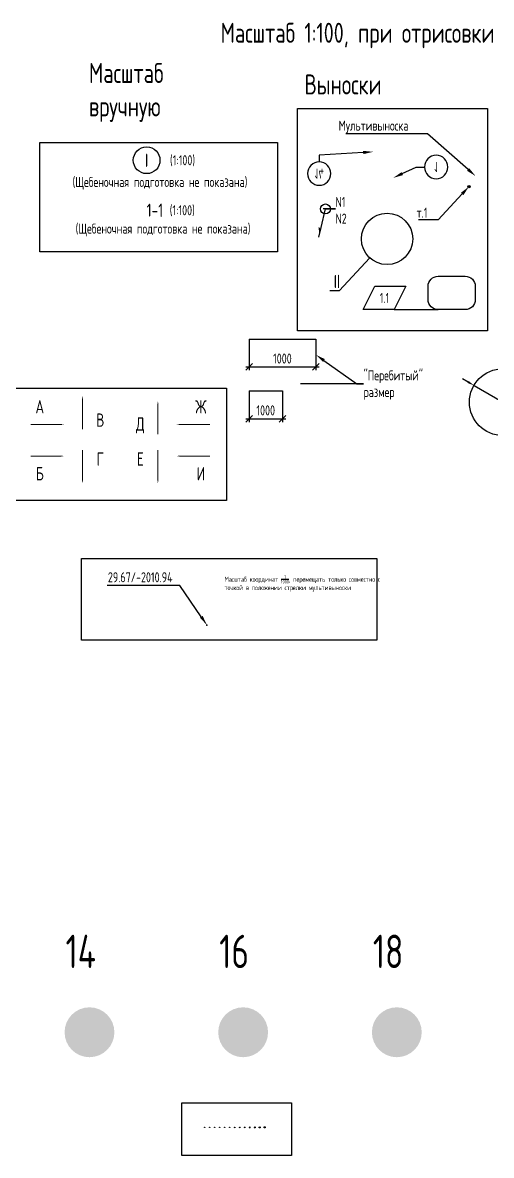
# Model space of a CAD drawing. Header units: millimetres. Extents: x -5073 to 1008956, y -2035460 to 62336.
# Drawn here: x 24140 to 38206, y -2026829 to -1992883 of the extents above; entities that cross this region are included whole.
import ezdxf
from ezdxf import colors
from ezdxf.entities.mleader import LeaderData, LeaderLine
from ezdxf.enums import TextEntityAlignment as Align
from ezdxf.math import Vec2, Vec3

# ---------------------------------------------------------------- set-up
doc = ezdxf.new("R2010")
doc.units = ezdxf.units.MM
for name, color, linetype in [('ARM_10A-I', 200, 'Continuous'), ('ARM_10A-III', 192, 'Continuous'), ('ARM_12A-III', 172, 'Continuous'), ('ARM_14A-III', 152, 'Continuous'), ('ARM_16A-III', 132, 'Continuous'), ('ARM_18A-III', 112, 'Continuous'), ('ARM_20A-III', 92, 'Continuous'), ('ARM_22A-III', 72, 'Continuous'), ('ARM_25A-III', 52, 'Continuous'), ('ARM_28A-III', 32, 'Continuous'), ('ARM_32A-III', 12, 'Continuous'), ('ARM_6A-I', 250, 'Continuous'), ('ARM_8A-I', 253, 'Continuous'), ('Size', 142, 'Continuous'), ('T_Text_B', 10, 'Continuous'), ('Text', 7, 'Continuous'), ('Text_B', 11, 'Continuous'), ('Thin', 151, 'Continuous')]:
    doc.layers.add(name, color=color, linetype=linetype)
doc.layers.add('Auxiliary', color=7, linetype='Continuous', plot=False)
doc.layers.add('Notes', color=1, linetype='Continuous', plot=False)
doc.styles.add('RS0.7', font='romans.shx', dxfattribs={"width": 0.7})
doc.styles.get("Standard").update_dxf_attribs({"font": 'arial.ttf'})
doc.dimstyles.new('LIN100', dxfattribs={"dimscale": 100, "dimtxt": 3, "dimasz": 2, "dimexe": 1, "dimexo": 0, "dimgap": 1, "dimtad": 1, "dimdec": 1, "dimrnd": 1, "dimzin": 9, "dimdsep": 46, "dimtxsty": 'RS0.7', "dimblk1": 'OBLIQUE', "dimblk2": 'OBLIQUE', "dimsah": 1, "dimcen": 2, "dimdle": 1, "dimclrd": 256, "dimclre": 256, "dimclrt": 7, "dimazin": 2, "dimtfac": 2.5, "dimtdec": 1, "dimtmove": 0, "dimatfit": 3, "dimfxl": 1, "dimtolj": 1, "dimtzin": 12, "dimlwd": -1, "dimlwe": -1, "dimarcsym": 0})
doc.dimstyles.new('LIN100$3', dxfattribs={"dimscale": 100, "dimtxt": 3, "dimasz": 2, "dimexe": 1, "dimexo": 0, "dimgap": 1, "dimtad": 1, "dimtih": 1, "dimtoh": 1, "dimdec": 1, "dimrnd": 1, "dimzin": 9, "dimdsep": 46, "dimtxsty": 'RS0.7', "dimblk2": 'OBLIQUE', "dimcen": 2, "dimdle": 1, "dimclrd": 256, "dimclre": 256, "dimclrt": 7, "dimazin": 2, "dimtfac": 2.5, "dimtdec": 1, "dimtmove": 0, "dimatfit": 3, "dimfxl": 1, "dimtolj": 1, "dimtzin": 12, "dimlwd": -1, "dimlwe": -1, "dimarcsym": 0})

# ---------------------------------------------------------------- blocks, each defined once
blk = doc.blocks.new('_TagCircle')
at = {"layer": 'Text', "lineweight": -2, "transparency": 16777216}
blk.add_circle((0, 0), 3.5, dxfattribs=at)
at = {"color": 0, "transparency": 16777216, "style": 'RS0.7', "width": 0.7}
blk.add_attdef('НОМЕР', text='', height=3, dxfattribs=at).set_placement((0, 0), align=Align.MIDDLE_CENTER)
blk = doc.blocks.new('_TagCircle2')
at = {"layer": 'Text', "lineweight": -2, "transparency": 16777216}
blk.add_circle((0, 0), 3.5, dxfattribs=at)
at = {"color": 0, "transparency": 16777216, "style": 'RS0.7', "width": 0.7}
blk.add_attdef('НОМЕР', text='', height=3, rotation=90, dxfattribs=at).set_placement((0, 0), align=Align.MIDDLE_CENTER)
blk = doc.blocks.new('_Strelka_to4ka')
for p, q in [((0, 0.12), (0, -0.12)), ((0, 0), (0.12, 0))]:
    blk.add_line(p, q)
for radius in [0.12, 0.06]:
    blk.add_circle((0, 0), radius)
blk.add_solid([(-1, 0.17), (0, 0), (-1, -0.17)])
blk = doc.blocks.new('_Сечение')
at = {"style": 'RS0.7', "width": 0.7}
for tag, p in [('3_COM', (0, -4)), ('4_COM', (0, -9))]:
    blk.add_attdef(tag, text='', height=3, dxfattribs=at).set_placement(p, align=Align.TOP_CENTER)
at = {"layer": 'T_Text_B', "style": 'RS0.7', "width": 0.7}
blk.add_attdef('1_NUM', text='', height=4, dxfattribs=at).set_placement((0, 0), align=Align.MIDDLE_RIGHT)
at = {"layer": 'Text_B', "style": 'RS0.7', "width": 0.7}
blk.add_attdef('2_SCA', text='', height=3, dxfattribs=at).set_placement((2, 0), align=Align.MIDDLE_LEFT)
blk = doc.blocks.new('_Узел')
at = {"layer": 'Text_B'}
blk.add_circle((0, 0), 4, dxfattribs=at)
at = {"style": 'RS0.7', "width": 0.7}
for tag, p in [('3_COM', (4, -5)), ('4_COM', (4, -10))]:
    blk.add_attdef(tag, text='', height=3, dxfattribs=at).set_placement(p, align=Align.TOP_CENTER)
at = {"layer": 'T_Text_B', "style": 'RS0.7', "width": 0.7}
blk.add_attdef('1_NUM', text='', height=4, dxfattribs=at).set_placement((0, 0), align=Align.MIDDLE_CENTER)
at = {"layer": 'Text_B', "style": 'RS0.7', "width": 0.7}
blk.add_attdef('2_SCA', text='', height=3, dxfattribs=at).set_placement((7, 0), align=Align.MIDDLE_LEFT)
blk = doc.blocks.new('_None')
blk = doc.blocks.new('_Oblique')
at = {"color": 0, "lineweight": -2}
blk.add_line((-0.5, -0.5), (0.5, 0.5), dxfattribs=at)
blk = doc.blocks.new('*D43')
at = {"layer": 'Defpoints', "color": 0, "transparency": 16777216}
for p in [(30935, -2003922), (31935, -2003922), (31935, -2004753)]:
    blk.add_point(p, dxfattribs=at)
at = {"layer": 'Size', "transparency": 16777216}
for p, q in [((30935, -2003922), (30935, -2004853)), ((31935, -2003922), (31935, -2004853)), ((30835, -2004753), (32035, -2004753))]:
    blk.add_line(p, q, dxfattribs=at)
at = {"layer": 'Size', "transparency": 16777216, "xscale": 200, "yscale": 200, "zscale": 200, "rotation": 180}
blk.add_blockref('_Oblique', (30935, -2004753), dxfattribs=at)
at = {"layer": 'Size', "transparency": 16777216, "xscale": 200, "yscale": 200, "zscale": 200}
blk.add_blockref('_Oblique', (31935, -2004753), dxfattribs=at)
at = {"layer": 'Size', "color": 7, "transparency": 16777216, "insert": (31435, -2004503), "char_height": 300, "attachment_point": 5, "style": 'RS0.7'}
blk.add_mtext('\\A1;1000', dxfattribs=at)
blk = doc.blocks.new('*D46')
at = {"layer": 'Defpoints', "color": 0, "transparency": 16777216}
for p in [(37685, -2003756), (39415, -2004759)]:
    blk.add_point(p, dxfattribs=at)
at = {"layer": 'Size', "transparency": 16777216}
for p, q in [((37512, -2003655), (37339, -2003555)), ((37685, -2003756), (39415, -2004759)), ((40020, -2005111), (39588, -2004860)), ((41050, -2005111), (40020, -2005111))]:
    blk.add_line(p, q, dxfattribs=at)
for points in [[(37528, -2003626), (37495, -2003684), (37685, -2003756)], [(39604, -2004831), (39571, -2004889), (39415, -2004759)]]:
    blk.add_solid(points, dxfattribs=at)
at = {"layer": 'Size', "color": 7, "transparency": 16777216, "insert": (40585, -2004861), "char_height": 300, "attachment_point": 5, "style": 'RS0.7'}
blk.add_mtext('\\A1;∅2000', dxfattribs=at)
blk = doc.blocks.new('*D45')
at = {"layer": 'Defpoints', "color": 0, "transparency": 16777216}
for p in [(30935, -2002370), (32935, -2002370), (32935, -2003200)]:
    blk.add_point(p, dxfattribs=at)
at = {"layer": 'Size', "transparency": 16777216}
for p, q in [((30935, -2002370), (30935, -2003300)), ((32935, -2002370), (32935, -2003300)), ((30835, -2003200), (33035, -2003200))]:
    blk.add_line(p, q, dxfattribs=at)
at = {"layer": 'Size', "transparency": 16777216, "xscale": 200, "yscale": 200, "zscale": 200, "rotation": 180}
blk.add_blockref('_Oblique', (30935, -2003200), dxfattribs=at)
at = {"layer": 'Size', "transparency": 16777216, "xscale": 200, "yscale": 200, "zscale": 200}
blk.add_blockref('_Oblique', (32935, -2003200), dxfattribs=at)
at = {"layer": 'Size', "color": 30, "transparency": 16777216, "insert": (31935, -2002950), "char_height": 300, "attachment_point": 5, "style": 'RS0.7'}
blk.add_mtext('\\A1;1000', dxfattribs=at)
blk = doc.blocks.new('ARM_32A-III')
at = {"layer": 'ARM_32A-III'}
blk.add_circle((0, 0), 16, dxfattribs=at)
at = {"layer": 'Auxiliary'}
blk.add_circle((0, 0), 17.2, dxfattribs=at)
at = {"layer": 'Auxiliary', "style": 'RS0.7', "width": 0.7}
blk.add_text('32', height=16, dxfattribs=at).set_placement((0, 0), align=Align.MIDDLE_CENTER)
blk = doc.blocks.new('ARM_28A-III')
at = {"layer": 'ARM_28A-III'}
blk.add_circle((0, 0), 14, dxfattribs=at)
at = {"layer": 'Auxiliary'}
blk.add_circle((0, 0), 15.2, dxfattribs=at)
at = {"layer": 'Auxiliary', "style": 'RS0.7', "width": 0.7}
blk.add_text('28', height=16, dxfattribs=at).set_placement((0, 0), align=Align.MIDDLE_CENTER)
blk = doc.blocks.new('ARM_25A-III')
at = {"layer": 'ARM_25A-III'}
blk.add_circle((0, 0), 12.5, dxfattribs=at)
at = {"layer": 'Auxiliary'}
blk.add_circle((0, 0), 13.5, dxfattribs=at)
at = {"layer": 'Auxiliary', "style": 'RS0.7', "width": 0.7}
blk.add_text('25', height=12, dxfattribs=at).set_placement((0, 0), align=Align.MIDDLE_CENTER)
blk = doc.blocks.new('ARM_22A-III')
at = {"layer": 'ARM_22A-III'}
blk.add_circle((0, 0), 11, dxfattribs=at)
at = {"layer": 'Auxiliary'}
blk.add_circle((0, 0), 12, dxfattribs=at)
at = {"layer": 'Auxiliary', "style": 'RS0.7', "width": 0.7}
blk.add_text('22', height=12, dxfattribs=at).set_placement((0, 0), align=Align.MIDDLE_CENTER)
blk = doc.blocks.new('ARM_20A-III')
at = {"layer": 'ARM_20A-III'}
blk.add_circle((0, 0), 10, dxfattribs=at)
at = {"layer": 'Auxiliary'}
blk.add_circle((0, 0), 11, dxfattribs=at)
at = {"layer": 'Auxiliary', "style": 'RS0.7', "width": 0.7}
blk.add_text('20', height=12, dxfattribs=at).set_placement((0, 0), align=Align.MIDDLE_CENTER)
blk = doc.blocks.new('ARM_18A-III')
at = {"layer": 'ARM_18A-III'}
blk.add_circle((0, 0), 9, dxfattribs=at)
at = {"layer": 'Auxiliary'}
blk.add_circle((0, 0), 10, dxfattribs=at)
at = {"layer": 'Auxiliary', "style": 'RS0.7', "width": 0.7}
blk.add_text('18', height=10, dxfattribs=at).set_placement((0, 0), align=Align.MIDDLE_CENTER)
blk = doc.blocks.new('ARM_16A-III')
at = {"layer": 'ARM_16A-III'}
blk.add_circle((0, 0), 8, dxfattribs=at)
at = {"layer": 'Auxiliary'}
blk.add_circle((0, 0), 9, dxfattribs=at)
at = {"layer": 'Auxiliary', "style": 'RS0.7', "width": 0.7}
blk.add_text('16', height=10, dxfattribs=at).set_placement((0, 0), align=Align.MIDDLE_CENTER)
blk = doc.blocks.new('ARM_14A-III')
at = {"layer": 'ARM_14A-III'}
blk.add_circle((0, 0), 7, dxfattribs=at)
at = {"layer": 'Auxiliary'}
blk.add_circle((0, 0), 7.75, dxfattribs=at)
at = {"layer": 'Auxiliary', "style": 'RS0.7', "width": 0.7}
blk.add_text('14', height=6, dxfattribs=at).set_placement((0, 0), align=Align.MIDDLE_CENTER)
blk = doc.blocks.new('ARM_12A-III')
at = {"layer": 'ARM_12A-III'}
blk.add_circle((0, 0), 6, dxfattribs=at)
at = {"layer": 'Auxiliary'}
blk.add_circle((0, 0), 6.75, dxfattribs=at)
at = {"layer": 'Auxiliary', "style": 'RS0.7', "width": 0.7}
blk.add_text('12', height=6, dxfattribs=at).set_placement((0, 0), align=Align.MIDDLE_CENTER)
blk = doc.blocks.new('ARM_10A-III')
at = {"layer": 'ARM_10A-III'}
blk.add_circle((0, 0), 5, dxfattribs=at)
at = {"layer": 'Auxiliary'}
blk.add_circle((0, 0), 5.65, dxfattribs=at)
at = {"layer": 'Auxiliary', "style": 'RS0.7', "width": 0.7}
blk.add_text('10', height=6, dxfattribs=at).set_placement((0, 0), align=Align.MIDDLE_CENTER)
blk = doc.blocks.new('ARM_10A-I')
at = {"layer": 'ARM_10A-I'}
blk.add_circle((0, 0), 5, dxfattribs=at)
at = {"layer": 'Auxiliary', "style": 'RS0.7', "width": 0.7}
blk.add_text('10', height=6, dxfattribs=at).set_placement((0, 0), align=Align.MIDDLE_CENTER)
blk = doc.blocks.new('ARM_8A-I')
at = {"layer": 'ARM_8A-I'}
blk.add_circle((0, 0), 4, dxfattribs=at)
at = {"layer": 'Auxiliary', "style": 'RS0.7', "width": 0.7}
blk.add_text('8', height=6, dxfattribs=at).set_placement((0, 0), align=Align.MIDDLE_CENTER)
blk = doc.blocks.new('ARM_6A-I')
at = {"layer": 'ARM_6A-I'}
blk.add_circle((0, 0), 3, dxfattribs=at)
at = {"layer": 'Auxiliary', "style": 'RS0.7', "width": 0.7}
blk.add_text('6', height=4, dxfattribs=at).set_placement((0, 0), align=Align.MIDDLE_CENTER)
blk = doc.blocks.new('Weld_A_GSM')
at = {"color": 0, "linetype": 'ByBlock', "lineweight": -2}
blk.add_line((0, 0), (-1, 0), dxfattribs=at)
blk.add_solid([(0, 0), (-1, -0.25), (-0.85, 0)], dxfattribs=at)
blk = doc.blocks.new('*U29')
blk.add_circle((0, 0), 1.5)
blk = doc.blocks.new('*U37')
at = {"layer": 'Thin'}
blk.add_lwpolyline([(-4, 5), (4.16, 5, -0.414214), (7.16, 2), (7.16, -2, -0.414214), (4.16, -5), (-4, -5, -0.414214), (-7, -2), (-7, 2, -0.414214)], format="xyb", close=True, dxfattribs=at)
blk = doc.blocks.new('Изменение')
blk.add_lwpolyline([(-5.78, 7), (3.5, 7), (0, 0), (-9.28, 0)], close=True)
at = {"layer": 'Text', "transparency": 16777216, "style": 'RS0.7', "width": 0.7}
blk.add_attdef('1.2', text='', height=3, dxfattribs=at).set_placement((-2.89, 3.5), align=Align.MIDDLE_CENTER)

msp = doc.modelspace()

# ---------------------------------------------------------------- hatches: boundary and pattern name
at = {"layer": 'ARM_14A-III'}
msp.add_hatch(color=256, dxfattribs=at).paths.add_polyline_path([(25398.88, -2023140.73, 1), (26893.85, -2023140.73, 1)])
at = {"layer": 'ARM_16A-III'}
msp.add_hatch(color=256, dxfattribs=at).paths.add_polyline_path([(30009.93, -2023140.73, 1), (31504.9, -2023140.73, 1)])
at = {"layer": 'ARM_18A-III'}
msp.add_hatch(color=256, dxfattribs=at).paths.add_polyline_path([(34620.98, -2023140.73, 1), (36115.95, -2023140.73, 1)])

# ---------------------------------------------------------------- linework, layer by layer
for points in [[(32389.8, -1995454.54), (38094.57, -1995454.54), (38094.57, -2002116.67), (32389.8, -2002116.67)], [(24660.01, -1996472.71), (31791.89, -1996472.71), (31791.89, -1999752.51), (24660.01, -1999752.51)], [(16225.9, -2003833.56), (30261.53, -2003833.56), (30261.53, -2007200.46), (16225.9, -2007200.46)], [(25906.01, -2008944.93), (34772.47, -2008944.93), (34772.47, -2011390.85), (25906.01, -2011390.85)], [(28914.26, -2025256.5), (32209.31, -2025256.5), (32209.31, -2026829.48), (28914.26, -2026829.48)]]:
    msp.add_lwpolyline(points, close=True)
for points in [[(30934.97, -2002369.53), (32934.97, -2002369.53)], [(30934.97, -2003922.02), (31934.97, -2003922.02)]]:
    msp.add_lwpolyline(points)
msp.add_circle((38549.61, -2004257.57), 1000)
at = {"layer": 'Notes'}
msp.add_point((29669.99, -2010936.27), dxfattribs=at)
at = {"layer": 'T_Text_B'}
for points in [[(25939.73, -2004067.48, 0, 130, 0), (25939.73, -2004467.48, 30, 30, 0), (25939.73, -2005067.48, 30, 30, 0)], [(28199.34, -2004224.38, 0, 130, 0), (28199.34, -2004624.38, 30, 30, 0), (28199.34, -2005224.38, 30, 30, 0)], [(25383.01, -2004926.23, 0, 130, 0), (24983.01, -2004926.23, 30, 30, 0), (24383.01, -2004926.23, 30, 30, 0)], [(28762.91, -2004926.23, 0, 130, 0), (29162.91, -2004926.23, 30, 30, 0), (29762.91, -2004926.23, 30, 30, 0)], [(25383.01, -2005872.13, 0, 130, 0), (24983.01, -2005872.13, 30, 30, 0), (24383.01, -2005872.13, 30, 30, 0)], [(25939.73, -2006688.1, 0, 130, 0), (25939.73, -2006288.1, 30, 30, 0), (25939.73, -2005688.1, 30, 30, 0)], [(28199.34, -2006688.1, 0, 130, 0), (28199.34, -2006288.1, 30, 30, 0), (28199.34, -2005688.1, 30, 30, 0)], [(28762.91, -2005872.13, 0, 130, 0), (29162.91, -2005872.13, 30, 30, 0), (29762.91, -2005872.13, 30, 30, 0)]]:
    msp.add_lwpolyline(points, format="xyseb", dxfattribs=at)
at = {"layer": 'Thin'}
msp.add_line((35287.53, -2001483.48), (36608.28, -2001483.48), dxfattribs=at)
msp.add_circle((35076.85, -1999365.09), 768.63, dxfattribs=at)

# ---------------------------------------------------------------- block references
at = {"xscale": 100, "yscale": 100, "zscale": 100}
for name, p, values in [('_Узел', (27861.61, -1997007.34), {'1_NUM': 'I', '2_SCA': '(1:100)', '3_COM': '(Щебеночная подготовка не показана)'}), ('_Сечение', (28353.74, -1998505.53), {'1_NUM': '1-1', '2_SCA': '(1:100)', '3_COM': '(Щебеночная подготовка не показана)'})]:
    msp.add_blockref(name, p, dxfattribs=at).add_auto_attribs(values)
msp.add_blockref('*U37', (37008.28, -2000983.48), dxfattribs=at)
at = {"layer": 'ARM_10A-I'}
msp.add_blockref('ARM_10A-I', (29903.6, -2025991.8), dxfattribs=at)
at = {"layer": 'ARM_10A-III'}
msp.add_blockref('ARM_10A-III', (30053.6, -2025991.8), dxfattribs=at)
at = {"layer": 'ARM_12A-III'}
msp.add_blockref('ARM_12A-III', (30203.6, -2025991.8), dxfattribs=at)
at = {"layer": 'ARM_14A-III'}
msp.add_blockref('ARM_14A-III', (30353.6, -2025991.8), dxfattribs=at)
at = {"layer": 'ARM_16A-III'}
msp.add_blockref('ARM_16A-III', (30503.6, -2025991.8), dxfattribs=at)
at = {"layer": 'ARM_18A-III'}
msp.add_blockref('ARM_18A-III', (30653.6, -2025991.8), dxfattribs=at)
at = {"layer": 'ARM_20A-III'}
msp.add_blockref('ARM_20A-III', (30803.6, -2025991.8), dxfattribs=at)
at = {"layer": 'ARM_22A-III'}
msp.add_blockref('ARM_22A-III', (30953.6, -2025991.8), dxfattribs=at)
at = {"layer": 'ARM_25A-III'}
msp.add_blockref('ARM_25A-III', (31103.6, -2025991.8), dxfattribs=at)
at = {"layer": 'ARM_28A-III'}
msp.add_blockref('ARM_28A-III', (31253.6, -2025991.8), dxfattribs=at)
at = {"layer": 'ARM_32A-III'}
msp.add_blockref('ARM_32A-III', (31404.96, -2025989.73), dxfattribs=at)
at = {"layer": 'ARM_6A-I'}
msp.add_blockref('ARM_6A-I', (29603.6, -2025991.8), dxfattribs=at)
at = {"layer": 'ARM_8A-I'}
msp.add_blockref('ARM_8A-I', (29753.6, -2025991.8), dxfattribs=at)
at = {"layer": 'Thin', "xscale": 100, "yscale": 100, "zscale": 100}
msp.add_blockref('*U29', (33227.52, -1998466.82), dxfattribs=at)
msp.add_blockref('Изменение', (35287.53, -2001483.48), dxfattribs=at).add_auto_attribs({'1.2': '1.1'})

# ---------------------------------------------------------------- texts
at = {"layer": 'ARM_14A-III', "style": 'RS0.7', "width": 0.7}
msp.add_text('14', height=1000, dxfattribs=at).set_placement((25428.29, -2021217.36))
at = {"layer": 'ARM_16A-III', "style": 'RS0.7', "width": 0.7}
msp.add_text('16', height=1000, dxfattribs=at).set_placement((30039.34, -2021217.36))
at = {"layer": 'ARM_18A-III', "style": 'RS0.7', "width": 0.7}
msp.add_text('18', height=1000, dxfattribs=at).set_placement((34650.39, -2021217.36))
at = {"layer": 'Notes', "insert": (30198.98, -2009439.2), "char_height": 150, "attachment_point": 1, "style": 'RS0.7'}
msp.add_mtext_dynamic_manual_height_columns('\\A1;Масштаб координат {\\H0.7x;\\S1/1000;}, перемещать только совместно с точкой в положении стрелки мультивыноски', width=4397.6504, gutter_width=20, heights=[0], dxfattribs=at)
at = {"layer": 'T_Text_B', "style": 'RS0.7', "width": 0.7}
for s, p in [('А', (24654.9, -2004397.23)), ('Ж', (29491.02, -2004397.23)), ('В', (26468.74, -2004795.6)), ('Д', (27670.34, -2004952.5)), ('Г', (26468.74, -2005959.98)), ('Е', (27670.34, -2005959.98)), ('Б', (24654.9, -2006401.14)), ('И', (29491.02, -2006401.14))]:
    msp.add_text(s, height=400, dxfattribs=at).set_placement(p, align=Align.MIDDLE)
at = {"layer": 'Text_B', "color": 3, "style": 'RS0.7', "width": 0.7}
msp.add_text('Масштаб 1:100, при отрисовки в мм', height=600, dxfattribs=at).set_placement((30079.73, -1993487.29))
at = {"layer": 'Text_B', "char_height": 600, "attachment_point": 1, "style": 'RS0.7'}
for s, insert in [('Масштаб\\Pвручную', (26129.97, -1994092.57)), ('Выноски', (32598.72, -1994436.28))]:
    msp.add_mtext(s, dxfattribs=dict(at, insert=insert))

# ---------------------------------------------------------------- dimensions: what is measured, and where the dimension line sits
at = {"layer": 'Size'}
dim = msp.add_linear_dim(base=(32934.97, -2003200.47), p1=(30934.97, -2002369.53), p2=(32934.97, -2002369.53), text='1000', dimstyle='LIN100', override={"dimclrt": 30}, dxfattribs=at)
dim.commit()
dim.dimension.update_dxf_attribs({"geometry": '*D45', "text_midpoint": (31934.97, -2002950.47)})
dim = msp.add_diameter_dim_2p(p1=(37684.68, -2003755.68), p2=(39414.54, -2004759.47), dimstyle='LIN100$3', dxfattribs=at)
dim.commit()
dim.dimension.update_dxf_attribs({"geometry": '*D46', "text_midpoint": (40584.99, -2004860.79)})
dim = msp.add_linear_dim(base=(31934.97, -2004752.96), p1=(30934.97, -2003922.02), p2=(31934.97, -2003922.02), dimstyle='LIN100', dxfattribs=at)
dim.commit()
dim.dimension.update_dxf_attribs({"geometry": '*D43', "text_midpoint": (31434.97, -2004502.96)})

# ---------------------------------------------------------------- leaders
at = {"layer": 'Thin'}
ml = msp.add_multileader_mtext('Standard', dxfattribs=at)
ml.set_content('Мультивыноска', color=7, style='RS0.7')
ml.set_leader_properties(color=256, linetype='ByLayer', lineweight=-1)
ml.build(insert=Vec2(0, 0))
ml.multileader.update_dxf_attribs({"text_left_attachment_type": 6, "text_right_attachment_type": 6, "text_top_attachment_type": 10, "text_bottom_attachment_type": 10, "dogleg_length": 2, "arrow_head_size": 300, "scale": 100})
ctx = ml.context
ctx.base_point, ctx.scale, ctx.char_height, ctx.arrow_head_size, ctx.landing_gap_size, ctx.plane_origin = Vec3(33622.63, -1996218.62), 100, 300, 300, 0, Vec3(37734.27, -1997482.75)
ctx.left_attachment, ctx.right_attachment, ctx.top_attachment, ctx.bottom_attachment = 6, 6, 10, 10
notes = []
notes.append((ctx, [(0, (1, 1, 0), (36292.63, -1996218.62), (-1, 0), 200, [(0, [(37734.27, -1997482.75)], 0, [])])]))
ctx.mtext.insert, ctx.mtext.flow_direction = Vec3(33622.63, -1995818.62), 5
ml = msp.add_multileader_block('Standard', dxfattribs=at)
ml.set_content('_TagCircle2', color=7, scale=-100)
ml.set_attribute('НОМЕР', '14', width=0)
ml.set_leader_properties()
ml.build(insert=Vec2(0, 0))
ml.multileader.update_dxf_attribs({"text_right_attachment_type": 6, "dogleg_length": 200, "arrow_head_size": 300, "block_connection_type": 1})
ctx = ml.context
ctx.base_point, ctx.arrow_head_size, ctx.plane_origin, ctx.plane_x_axis, ctx.plane_y_axis = Vec3(33040.7, -1997758.28), 300, Vec3(32438.91, -1998645.61), Vec3(0, 1), Vec3(-1, 0)
ctx.right_attachment, ctx.attachment_type = 6, 1
notes.append((ctx, [(1, (1, 1, 0), (33040.7, -1996858.28), (0, -1), 200, [(6, [(34657.53, -1996754.58)], 0, [])])]))
ctx.block.insert, ctx.block.rotation, ctx.block.scale = Vec3(33040.7, -1997408.28), 4.71238898, Vec3(-100, 100, 100)
ml = msp.add_multileader_block('Standard', dxfattribs=at)
ml.set_content('_TagCircle', color=7, scale=-100)
ml.set_attribute('НОМЕР', '1', width=0)
ml.set_leader_properties()
ml.build(insert=Vec2(0, 0))
ml.multileader.update_dxf_attribs({"text_right_attachment_type": 6, "dogleg_length": 200, "arrow_head_size": 300, "block_connection_type": 1})
ctx = ml.context
ctx.base_point, ctx.arrow_head_size, ctx.plane_origin = Vec3(36200.38, -1997209.51), 300, Vec3(35263.05, -1996607.73)
ctx.right_attachment, ctx.attachment_type = 6, 1
notes.append((ctx, [(0, (1, 1, 0), (35950.38, -1997209.51), (1, 0), 250, [(6, [(35262.51, -1997534.85)], 0, [])])]))
ctx.block.insert, ctx.block.rotation, ctx.block.scale = Vec3(36550.38, -1997209.51), 3.14159265, Vec3(-100, 100, 100)
ml = msp.add_multileader_mtext('Standard', dxfattribs=at)
ml.set_content('т.1', color=7, style='RS0.7')
ml.set_leader_properties(color=256, linetype='ByLayer', lineweight=-1)
ml.set_arrow_properties(name='_Strelka_to4ka')
ml.build(insert=Vec2(0, 0))
ml.multileader.update_dxf_attribs({"text_left_attachment_type": 6, "text_right_attachment_type": 6, "text_top_attachment_type": 10, "text_bottom_attachment_type": 10, "dogleg_length": 200, "arrow_head_size": 300})
ctx = ml.context
ctx.base_point, ctx.char_height, ctx.arrow_head_size, ctx.landing_gap_size, ctx.plane_origin = Vec3(35962.45, -1998788.95), 300, 300, 0, Vec3(36179.72, -2000463.59)
ctx.left_attachment, ctx.right_attachment, ctx.top_attachment, ctx.bottom_attachment = 6, 6, 10, 10
notes.append((ctx, [(0, (1, 1, 0), (36612.45, -1998788.95), (-1, 0), 200, [(0, [(37532.55, -1997797.17)], 0, [])])]))
ctx.mtext.insert, ctx.mtext.flow_direction = Vec3(35962.45, -1998428.95), 5
ml = msp.add_multileader_mtext('Standard', dxfattribs=at)
ml.set_content('N1\\PN2', color=7, style='RS0.7')
ml.set_leader_properties(color=256, linetype='ByLayer', lineweight=-1)
ml.set_arrow_properties(name='Weld_A_GSM')
ml.build(insert=Vec2(0, 0))
ml.multileader.update_dxf_attribs({"text_left_attachment_type": 6, "text_right_attachment_type": 6, "text_top_attachment_type": 10, "text_bottom_attachment_type": 10, "dogleg_length": 3, "arrow_head_size": 300, "scale": 100})
ctx = ml.context
ctx.base_point, ctx.scale, ctx.char_height, ctx.arrow_head_size, ctx.landing_gap_size, ctx.plane_origin = Vec3(33527.52, -1998466.82), 100, 300, 300, 0, Vec3(34446.69, -1998084.7)
ctx.left_attachment, ctx.right_attachment, ctx.top_attachment, ctx.bottom_attachment = 6, 6, 10, 10
notes.append((ctx, [(1, (1, 1, 0), (33227.52, -1998466.82), (1, 0), 300, [(0, [(33032.66, -1999313.31)], 0, [])])]))
ctx.mtext.insert, ctx.mtext.flow_direction = Vec3(33527.52, -1998106.82), 5
ml = msp.add_multileader_mtext('Standard', dxfattribs=at)
ml.set_content('II', color=7, style='RS0.7')
ml.set_leader_properties(color=256, linetype='ByLayer', lineweight=-1)
ml.set_arrow_properties(name='NONE')
ml.build(insert=Vec2(0, 0))
ml.multileader.update_dxf_attribs({"text_left_attachment_type": 6, "text_right_attachment_type": 6, "text_top_attachment_type": 10, "text_bottom_attachment_type": 10, "dogleg_length": 50, "arrow_head_size": 300})
ctx = ml.context
ctx.base_point, ctx.char_height, ctx.arrow_head_size, ctx.landing_gap_size, ctx.plane_origin = Vec3(33477.32, -2000920.35), 400, 300, 0, Vec3(33201.25, -2002595)
ctx.left_attachment, ctx.right_attachment, ctx.top_attachment, ctx.bottom_attachment = 6, 6, 10, 10
notes.append((ctx, [(0, (1, 1, 0), (33633.99, -2000920.35), (-1, 0), 50, [(0, [(34554.09, -1999928.57)], 0, [])])]))
ctx.mtext.insert, ctx.mtext.flow_direction = Vec3(33477.32, -2000440.35), 5
ml = msp.add_multileader_mtext('Standard', dxfattribs=at)
ml.set_content('"Перебитый"\\Pразмер', color=7, style='RS0.7')
ml.set_leader_properties(color=256, linetype='ByLayer', lineweight=-1)
ml.build(insert=Vec2(0, 0))
ml.multileader.update_dxf_attribs({"text_left_attachment_type": 6, "text_right_attachment_type": 6, "text_top_attachment_type": 10, "text_bottom_attachment_type": 10, "dogleg_length": 200, "arrow_head_size": 300})
ctx = ml.context
ctx.base_point, ctx.char_height, ctx.arrow_head_size, ctx.landing_gap_size, ctx.plane_origin = Vec3(34372.8, -2003705.47), 300, 300, 0, Vec3(36190.06, -2004720.6)
ctx.left_attachment, ctx.right_attachment, ctx.top_attachment, ctx.bottom_attachment = 6, 6, 10, 10
notes.append((ctx, [(1, (1, 1, 0), (34172.8, -2003705.47), (1, 0), 200, [(0, [(32934.97, -2002835)], 0, [])])]))
ctx.mtext.insert, ctx.mtext.flow_direction = Vec3(34372.8, -2003305.47), 5
ml = msp.add_multileader_mtext('Standard', dxfattribs=at)
ml.set_content('29.67/-2010.94', color=7, style='RS0.7')
ml.set_leader_properties(color=256, linetype='ByLayer', lineweight=-1)
ml.build(insert=Vec2(0, 0))
ml.multileader.update_dxf_attribs({"text_left_attachment_type": 6, "text_right_attachment_type": 6, "text_top_attachment_type": 10, "text_bottom_attachment_type": 10, "dogleg_length": 2, "arrow_head_size": 300, "scale": 100})
ctx = ml.context
ctx.base_point, ctx.scale, ctx.char_height, ctx.arrow_head_size, ctx.landing_gap_size, ctx.plane_origin = Vec3(26438.37, -2009754.54), 100, 300, 300, 0, Vec3(28253.34, -2010432.49)
ctx.left_attachment, ctx.right_attachment, ctx.top_attachment, ctx.bottom_attachment = 6, 6, 10, 10
notes.append((ctx, [(0, (1, 1, 0), (28858.37, -2009754.54), (-1, 0), 200, [(0, [(29669.99, -2010936.27)], 0, [])])]))
ctx.mtext.insert, ctx.mtext.flow_direction = Vec3(26698.37, -2009354.54), 5
for ctx, leaders in notes:
    for number, flags, end, landing, length, lines in leaders:
        leader = LeaderData()
        leader.index, (leader.has_last_leader_line, leader.has_dogleg_vector, leader.attachment_direction) = number, flags
        leader.last_leader_point, leader.dogleg_vector, leader.dogleg_length = Vec3(end), Vec3(landing), length
        for number, points, colour, breaks in lines:
            line = LeaderLine()
            line.index, line.vertices, line.color, line.breaks = number, Vec3.list(points), colors.encode_raw_color(colour), breaks
            leader.lines.append(line)
        ctx.leaders.append(leader)

doc.saveas('drawing.dxf')
